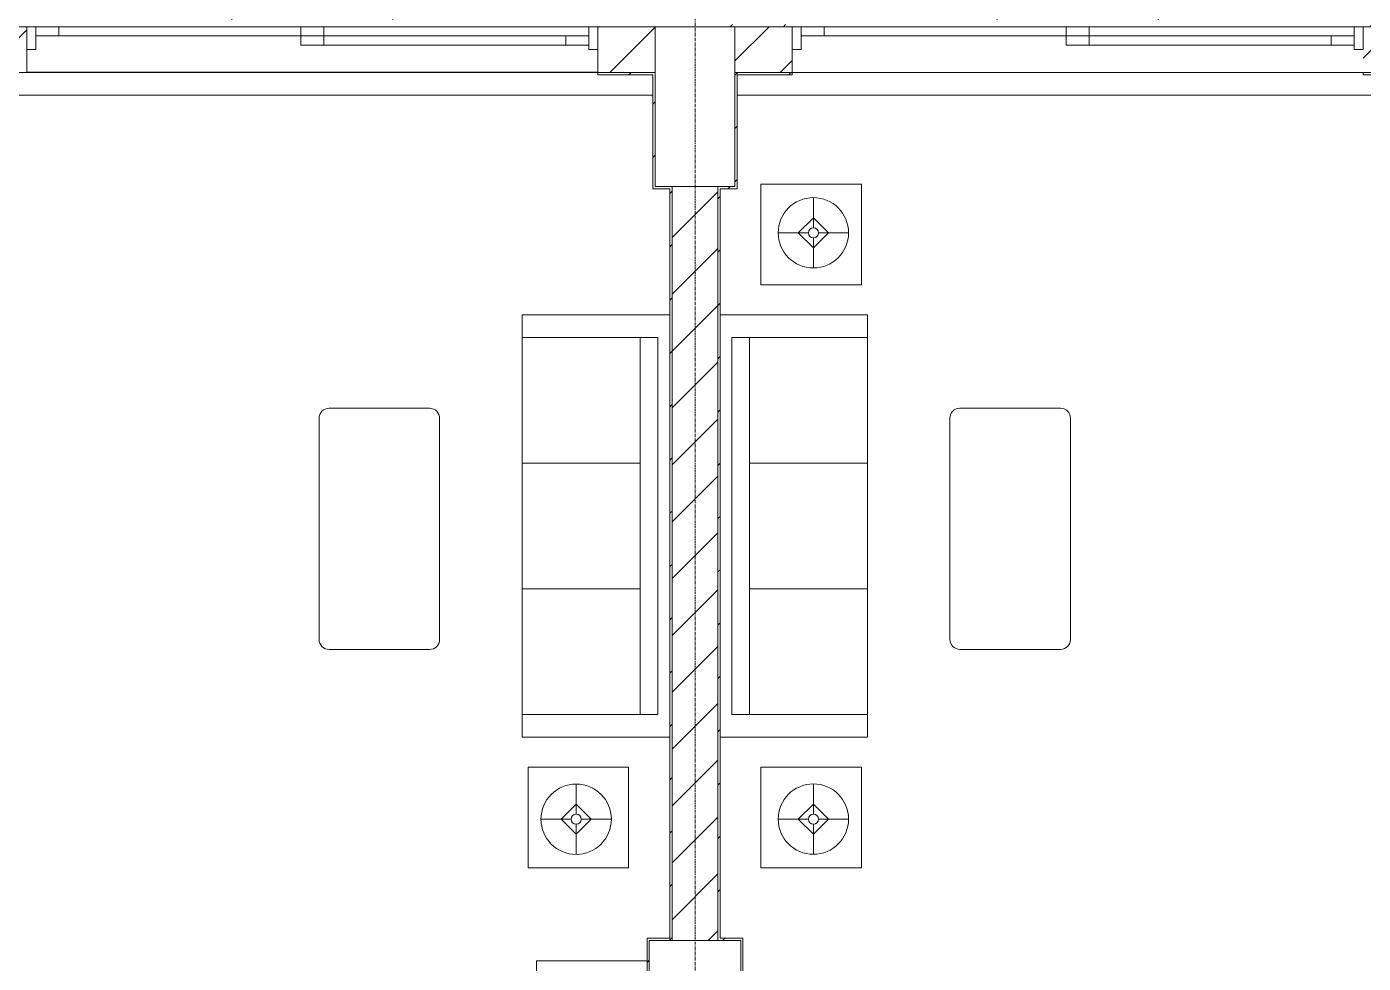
# Model space of a CAD drawing. Header units: millimetres. Extents: x 5357 to 201988, y -16345 to 109895.
# Drawn here: x 88828 to 94678, y 40437 to 44537 of the extents above; entities that cross this region are included whole.
import ezdxf

# ---------------------------------------------------------------- set-up
doc = ezdxf.new("R2010")
doc.units = ezdxf.units.MM
doc.linetypes.add('Dash', pattern=[6, 3, -3])
doc.linetypes.add('Grid Line', pattern=[22.225, 12.7, -3.175, 3.175, -3.175])
for name, color, linetype, lineweight in [('0-1', 7, 'Continuous', 5), ('A-CLNG', 13, 'Continuous', 9), ('A-DOOR', 31, 'Continuous', 9), ('A-DOOR-FRAM', 31, 'Continuous', 9), ('A-DOOR-HDLN', 31, 'Dash', 9), ('A-FLOR-1', 10, 'Continuous', 9), ('A-FLOR-2', 53, 'Continuous', 9), ('A-WALL', 113, 'Continuous', 9), ('A-WALL-4', 113, 'Continuous', 18), ('A-WALL-PATT-2', 53, 'Continuous', 9), ('A-WALL-PATT-3', 111, 'Continuous', 9), ('I-FURN', 30, 'Continuous', 9), ('I-FURN-1', 53, 'Continuous', 9), ('I-WALL-1', 9, 'Continuous', 18), ('S-COLS-2', 9, 'Continuous', 18), ('S-GRID-1', 1, 'Grid Line', 9)]:
    doc.layers.add(name, color=color, linetype=linetype, lineweight=lineweight)
pattern_1 = [(45, (0, 0), (-116.67262, 116.67262), [])]
pattern_2 = [(45, (0, 0), (-124.4508, 124.4508), [])]

# ---------------------------------------------------------------- blocks, each defined once
blk = doc.blocks.new('NCV_TKTC_KET CAU_rvt-1-TKCS_MB SÂN ĐƯỜNG NỘI BỘ')
at = {"layer": 'A-FLOR-1'}
for p, q in [((88652.6, 44536.9), (88827.6, 44536.9)), ((88827.6, 44536.9), (90127.6, 44536.9)), ((90127.6, 44536.9), (91287.6, 44536.9)), ((91287.6, 44536.9), (91327.6, 44536.9)), ((91327.6, 44536.9), (91652.6, 44536.9)), ((91652.6, 44536.9), (91852.6, 44536.9)), ((92177.6, 44536.9), (93477.6, 44536.9)), ((93477.6, 44536.9), (94637.6, 44536.9)), ((94637.6, 44536.9), (94677.6, 44536.9))]:
    blk.add_line(p, q, dxfattribs=at)
at = {"layer": 'S-COLS-2'}
for p, q in [((91927.6, 44536.9), (91577.6, 44536.9)), ((91577.6, 44536.9), (91577.6, 43836.9)), ((91927.6, 43836.9), (91927.6, 44536.9)), ((91577.6, 43836.9), (91927.6, 43836.9)), ((91952.6, 40536.9), (91552.6, 40536.9)), ((91552.6, 40536.9), (91552.6, 39236.9)), ((91952.6, 39236.9), (91952.6, 40536.9))]:
    blk.add_line(p, q, dxfattribs=at)
blk = doc.blocks.new('LOBBY_SOFA_1 - LOBBY_SOFA_1-V238-TKCS_MB SÂN ĐƯỜNG NỘI BỘ')
at = {"layer": 'I-FURN'}
for p, q in [((-2128.3, 1548.5), (-1160.3, 1548.5)), ((-2172.3, 1064.5), (-2172.3, 1504.5)), ((-1116.3, 1504.5), (-1116.3, 1064.5)), ((-1160.3, 1020.5), (-2128.3, 1020.5)), ((-2556, 660), (-708, 660)), ((-2556, 12.9), (-2556, 660)), ((-2457, 66), (-2457, 660)), ((-1907, 143), (-1907, 660)), ((-1357, 143), (-1357, 660)), ((-807, 660), (-807, 66)), ((-708, 660), (-708, 12.9)), ((-2688.2, 633.5), (-3128.2, 633.5)), ((-3128.2, 633.5), (-3128.2, 193.5)), ((-2688.2, 193.5), (-2688.2, 633.5)), ((-2915.4, 445), (-2915.4, 577)), ((-2981.4, 423), (-2915.4, 489)), ((-2915.4, 489), (-2849.4, 423)), ((-2937.4, 423), (-3069.4, 423)), ((-2915.4, 357), (-2981.4, 423)), ((-2849.4, 423), (-2915.4, 357)), ((-2893.4, 423), (-2761.4, 423)), ((-2915.4, 269), (-2915.4, 401)), ((-3128.2, 193.5), (-2688.2, 193.5)), ((-807, 143), (-2457, 143)), ((-807, 66), (-2457, 66))]:
    blk.add_line(p, q, dxfattribs=at)
for radius in [154, 22]:
    blk.add_circle((-2915.4, 423), radius, dxfattribs=at)
for centre, start, end in [((-2128.3, 1504.5), 90, 180), ((-1160.3, 1504.5), 0, 90), ((-2128.3, 1064.5), 180, 270), ((-1160.3, 1064.5), 270, 0)]:
    blk.add_arc(centre, 44, start, end, dxfattribs=at)
at = {"layer": 'I-FURN-1'}
for p, q in [((-2128.3, 1548.5), (-1160.3, 1548.5)), ((-2172.3, 1064.5), (-2172.3, 1504.5)), ((-1116.3, 1504.5), (-1116.3, 1064.5)), ((-1160.3, 1020.5), (-2128.3, 1020.5)), ((-2556, 660), (-708, 660)), ((-2556, 12.9), (-2556, 660)), ((-708, 660), (-708, 12.9)), ((-3128.2, 633.5), (-2688.2, 633.5)), ((-3128.2, 193.5), (-3128.2, 633.5)), ((-2688.2, 633.5), (-2688.2, 193.5)), ((-2688.2, 193.5), (-3128.2, 193.5))]:
    blk.add_line(p, q, dxfattribs=at)
for centre, start, end in [((-2128.3, 1504.5), 90, 180), ((-1160.3, 1504.5), 0, 90), ((-2128.3, 1064.5), 180, 270), ((-1160.3, 1064.5), 270, 0)]:
    blk.add_arc(centre, 44, start, end, dxfattribs=at)
blk = doc.blocks.new('HE BEP A1 - HE BEP A 2-V240-TKCS_MB SÂN ĐƯỜNG NỘI BỘ')
at = {"layer": 'I-FURN'}
for p, q in [((0, 484.4), (0, 0)), ((662.4, 0), (662.4, 484.4)), ((662.4, 0), (662.4, 484.4)), ((844.9, 120.7), (844.9, 476.9)), ((1220.4, 494.4), (1706.9, 494.4)), ((1724.4, 476.9), (1724.4, 120.7)), ((2364, 483.2), (2364, 111.2)), ((3175.6, 513.2), (2394, 513.2)), ((3205.6, 483.2), (3205.6, 111.2)), ((1298.3, 440.1), (924.9, 440.1)), ((1644.4, 423.2), (1459, 423.2)), ((1602.7, 313.4), (1523.8, 418.4)), ((1541.1, 452.3), (1528.6, 445.1)), ((1566.6, 443.1), (1618.1, 322.3)), ((2474.5, 410.3), (2470.1, 405.9)), ((2503.6, 381.1), (2474.5, 410.3)), ((2692.1, 413), (2663, 383.9)), ((2696.5, 408.6), (2692.1, 413)), ((2873.2, 408.6), (2877.5, 413)), ((2877.5, 413), (2906.7, 383.9)), ((3066, 381.1), (3095.1, 410.3)), ((3095.1, 410.3), (3099.5, 405.9)), ((871.5, 386.8), (871.5, 182.3)), ((871.5, 380.9), (1351.6, 380.9)), ((871.5, 352.9), (1351.6, 352.9)), ((876.4, 408.9), (1346.8, 408.9)), ((1351.6, 182.3), (1351.6, 386.8)), ((1405.6, 369.9), (1405.6, 183.2)), ((1697.8, 183.2), (1697.8, 369.9)), ((2470.1, 405.9), (2499.2, 376.7)), ((2499.2, 376.7), (2503.6, 381.1)), ((2663, 383.9), (2667.3, 379.5)), ((2667.3, 379.5), (2696.5, 408.6)), ((2902.3, 379.5), (2873.2, 408.6)), ((2906.7, 383.9), (2902.3, 379.5)), ((3070.4, 376.7), (3066, 381.1)), ((3099.5, 405.9), (3070.4, 376.7)), ((871.5, 324.9), (1351.6, 324.9)), ((871.5, 296.9), (1351.6, 296.9)), ((1618.1, 322.3), (1602.7, 313.4)), ((871.5, 268.9), (1351.6, 268.9)), ((871.5, 240.9), (1351.6, 240.9)), ((871.5, 212.9), (1351.6, 212.9)), ((871.5, 184.9), (1351.6, 184.9)), ((2467.4, 188.3), (2496.5, 217.4)), ((2471.8, 183.9), (2467.4, 188.3)), ((2500.9, 213), (2471.8, 183.9)), ((2496.5, 217.4), (2500.9, 213)), ((2660.2, 215.8), (2664.6, 220.2)), ((2689.3, 186.7), (2660.2, 215.8)), ((2664.6, 220.2), (2693.7, 191.1)), ((2693.7, 191.1), (2689.3, 186.7)), ((2905, 220.2), (2875.9, 191.1)), ((2875.9, 191.1), (2880.3, 186.7)), ((2880.3, 186.7), (2909.4, 215.8)), ((2909.4, 215.8), (2905, 220.2)), ((3073.1, 217.4), (3068.7, 213)), ((3068.7, 213), (3097.9, 183.9)), ((3102.3, 188.3), (3073.1, 217.4)), ((3097.9, 183.9), (3102.3, 188.3)), ((877.9, 156.9), (1345.2, 156.9)), ((924.9, 128.9), (1298.3, 128.9)), ((1459, 129.9), (1644.4, 129.9)), ((2451.6, 122.3), (2451.6, 118.3)), ((2484.1, 122.3), (2451.6, 122.3)), ((2451.6, 118.3), (2484.1, 118.3)), ((2484.1, 118.3), (2484.1, 122.3)), ((3085.5, 118.3), (3085.5, 122.3)), ((3085.5, 122.3), (3118, 122.3)), ((3118, 118.3), (3085.5, 118.3)), ((3118, 122.3), (3118, 118.3)), ((1706.9, 103.2), (862.4, 103.2)), ((3175.6, 81.2), (2394, 81.2)), ((0, 0), (662.4, 0)), ((3700, 0), (662.4, 0))]:
    blk.add_line(p, q, dxfattribs=at)
for centre, radius in [((1485.9, 449.9), 17.8), ((1592.6, 449.9), 17.8), ((2581.9, 298.5), 142.6), ((2581.9, 298.5), 131.3), ((2987.7, 298.5), 142.6), ((2987.7, 298.5), 131.3), ((2581.9, 298.5), 87.2), ((2987.7, 298.5), 87.2), ((1552.8, 316.6), 22.2), ((2581.9, 298.5), 43.6), ((2581.9, 298.5), 30.9), ((2987.7, 298.5), 43.6), ((2987.7, 298.5), 30.9)]:
    blk.add_circle(centre, radius, dxfattribs=at)
for centre, radius, start, end in [((862.4, 476.9), 17.5, 152.72588, 180), ((1706.9, 476.9), 17.5, 0, 90), ((2394, 483.2), 30, 90, 180), ((3175.6, 483.2), 30, 360, 90), ((924.9, 386.8), 53.3, 90, 180), ((1298.3, 386.8), 53.3, 360, 90), ((1459, 369.9), 53.3, 90, 180), ((1537.5, 429.7), 17.8, 119.9521, 219.46175), ((1549.9, 436.9), 17.8, 20.53791, 119.9521), ((1644.4, 369.9), 53.3, 360, 90), ((924.9, 182.3), 53.3, 180, 270), ((1298.3, 182.3), 53.3, 270, 360), ((1459, 183.2), 53.3, 180, 270), ((1644.4, 183.2), 53.3, 270, 360), ((862.4, 120.7), 17.5, 180, 270), ((1706.9, 120.7), 17.5, 270, 360), ((2485.1, 120.7), 33.5, 163.94189, 180), ((2485.1, 120.7), 33.5, 180, 196.05811), ((2476.6, 123.1), 24.7, 145.20397, 163.94189), ((2467.8, 120.3), 11.6, 9.9102, 170.0898), ((2467.8, 120.3), 11.6, 189.71775, 350.28225), ((2471.3, 126.9), 18.1, 120.79762, 145.20397), ((2467.9, 132.6), 11.5, 90, 120.79762), ((2467.9, 132.6), 11.5, 59.20238, 90), ((2464.5, 126.9), 18.1, 34.79603, 59.20238), ((2459.1, 123.1), 24.7, 16.05811, 34.79603), ((2450.6, 120.7), 33.5, 0, 16.05811), ((2450.6, 120.7), 33.5, 343.94189, 0), ((3119, 120.7), 33.5, 163.94189, 180), ((3119, 120.7), 33.5, 180, 196.05811), ((3110.5, 123.1), 24.7, 145.20397, 163.94189), ((3105.2, 126.9), 18.1, 120.79762, 145.20397), ((3101.8, 120.3), 11.6, 9.9102, 170.0898), ((3101.8, 120.3), 11.6, 189.71775, 350.28225), ((3101.8, 132.6), 11.5, 90, 120.79762), ((3101.8, 132.6), 11.5, 59.20238, 90), ((3098.4, 126.9), 18.1, 34.79603, 59.20238), ((3093, 123.1), 24.7, 16.05811, 34.79603), ((3084.5, 120.7), 33.5, 0, 16.05811), ((3084.5, 120.7), 33.5, 343.94189, 0), ((2394, 111.2), 30, 180, 270), ((2476.6, 118.2), 24.7, 196.05811, 214.79603), ((2471.3, 114.5), 18.1, 214.79603, 239.20238), ((2467.9, 108.8), 11.5, 239.20238, 270), ((2467.9, 108.8), 11.5, 270, 300.79762), ((2464.5, 114.5), 18.1, 300.79762, 325.20397), ((2459.1, 118.2), 24.7, 325.20397, 343.94189), ((3110.5, 118.2), 24.7, 196.05811, 214.79603), ((3105.2, 114.5), 18.1, 214.79603, 239.20238), ((3101.8, 108.8), 11.5, 239.20238, 270), ((3101.8, 108.8), 11.5, 270, 300.79762), ((3098.4, 114.5), 18.1, 300.79762, 325.20397), ((3093, 118.2), 24.7, 325.20397, 343.94189), ((3175.6, 111.2), 30, 270, 0)]:
    blk.add_arc(centre, radius, start, end, dxfattribs=at)
at = {"layer": 'I-FURN-1'}
for p, q in [((0, 484.4), (0, 0)), ((0, 0), (3700, 0))]:
    blk.add_line(p, q, dxfattribs=at)
blk = doc.blocks.new('LOBBY_SOFA_1 - LOBBY_SOFA_1-V28-TKCS_MB SÂN ĐƯỜNG NỘI BỘ')
at = {"layer": 'I-FURN'}
for p, q in [((-2556, -14.9), (-2556, -660)), ((-708, -660), (-708, -14.9)), ((-2457, -66), (-2457, -660)), ((-807, -66), (-2457, -66)), ((-807, -660), (-807, -66)), ((-807, -143), (-2457, -143)), ((-1907, -143), (-1907, -660)), ((-1357, -143), (-1357, -660)), ((-3128.2, -193.5), (-2688.2, -193.5)), ((-3128.2, -633.5), (-3128.2, -193.5)), ((-2688.2, -193.5), (-2688.2, -633.5)), ((-575.9, -193.5), (-575.9, -633.5)), ((-135.9, -193.5), (-575.9, -193.5)), ((-135.9, -633.5), (-135.9, -193.5)), ((-2915.4, -269), (-2915.4, -401)), ((-348.6, -269), (-348.6, -401)), ((-2915.4, -357), (-2981.4, -423)), ((-2849.4, -423), (-2915.4, -357)), ((-414.6, -423), (-348.6, -357)), ((-348.6, -357), (-282.6, -423)), ((-2937.4, -423), (-3069.4, -423)), ((-2981.4, -423), (-2915.4, -489)), ((-2915.4, -489), (-2849.4, -423)), ((-2915.4, -445), (-2915.4, -577)), ((-2893.4, -423), (-2761.4, -423)), ((-370.6, -423), (-502.6, -423)), ((-348.6, -489), (-414.6, -423)), ((-282.6, -423), (-348.6, -489)), ((-348.6, -445), (-348.6, -577)), ((-326.6, -423), (-194.6, -423)), ((-2688.2, -633.5), (-3128.2, -633.5)), ((-575.9, -633.5), (-135.9, -633.5)), ((-2556, -660), (-708, -660)), ((-1160.3, -1020.5), (-2128.3, -1020.5)), ((-2172.3, -1064.5), (-2172.3, -1504.5)), ((-1116.3, -1504.5), (-1116.3, -1064.5)), ((-2128.3, -1548.5), (-1160.3, -1548.5))]:
    blk.add_line(p, q, dxfattribs=at)
for centre, radius in [((-2915.4, -423), 154), ((-348.6, -423), 154), ((-2915.4, -423), 22), ((-348.6, -423), 22)]:
    blk.add_circle(centre, radius, dxfattribs=at)
for centre, start, end in [((-2128.3, -1064.5), 90, 180), ((-1160.3, -1064.5), 0, 90), ((-2128.3, -1504.5), 180, 270), ((-1160.3, -1504.5), 270, 0)]:
    blk.add_arc(centre, 44, start, end, dxfattribs=at)
at = {"layer": 'I-FURN-1'}
for p, q in [((-2556, -14.9), (-2556, -660)), ((-708, -660), (-708, -14.9)), ((-2688.2, -193.5), (-3128.2, -193.5)), ((-3128.2, -193.5), (-3128.2, -633.5)), ((-2688.2, -633.5), (-2688.2, -193.5)), ((-135.9, -193.5), (-575.9, -193.5)), ((-575.9, -193.5), (-575.9, -633.5)), ((-135.9, -633.5), (-135.9, -193.5)), ((-3128.2, -633.5), (-2688.2, -633.5)), ((-575.9, -633.5), (-135.9, -633.5)), ((-2556, -660), (-708, -660)), ((-1160.3, -1020.5), (-2128.3, -1020.5)), ((-2172.3, -1064.5), (-2172.3, -1504.5)), ((-1116.3, -1504.5), (-1116.3, -1064.5)), ((-2128.3, -1548.5), (-1160.3, -1548.5))]:
    blk.add_line(p, q, dxfattribs=at)
for centre, start, end in [((-2128.3, -1064.5), 90, 180), ((-1160.3, -1064.5), 0, 90), ((-2128.3, -1504.5), 180, 270), ((-1160.3, -1504.5), 270, 0)]:
    blk.add_arc(centre, 44, start, end, dxfattribs=at)
blk = doc.blocks.new('NCV_TKTC_TANG 1_rvt-1-TKCS_MB SÂN ĐƯỜNG NỘI BỘ')
at = {"layer": 'A-WALL-PATT-2'}
h = blk.add_hatch(dxfattribs=at)
h.set_pattern_fill('FP_2', color=256, style=0, pattern_type=2)
h.set_pattern_definition(pattern_1)
h.paths.add_polyline_path([(94677.6, 44536.9), (94842.6, 44537.4), (94842.6, 44546.9), (94677.6, 44546.9), (94677.6, 44537.4)])
h.paths.add_polyline_path([(92177.6, 44536.9), (92177.6, 44546.9), (91852.6, 44546.9), (91852.6, 44536.9), (91927.6, 44536.9)])
h = blk.add_hatch(dxfattribs=at)
h.set_pattern_fill('FP_2', color=256, style=0, pattern_type=2)
h.set_pattern_definition(pattern_1)
h.paths.add_polyline_path([(88735.6, 44326.9), (88827.6, 44326.9), (88827.6, 44336.9), (88687.6, 44335.2), (88687.6, 44326.9)])
h.paths.add_polyline_path([(91567.6, 44326.9), (91577.6, 44326.9), (91577.6, 44336.9), (91327.6, 44336.9), (91327.6, 44326.9)])
h = blk.add_hatch(dxfattribs=at)
h.set_pattern_fill('FP_2', color=256, style=0, pattern_type=2)
h.set_pattern_definition(pattern_1)
h.paths.add_polyline_path([(91577.5, 43826.9), (91577.6, 43826.9), (91577.6, 44326.9), (91567.6, 44326.9), (91567.6, 43826.9)])
h = blk.add_hatch(dxfattribs=at)
h.set_pattern_fill('FP_2', color=256, style=0, pattern_type=2)
h.set_pattern_definition(pattern_1)
h.paths.add_polyline_path([(94794.1, 44326.9), (94842.6, 44326.9), (94842.6, 44336.9), (94677.6, 44336.9), (94677.6, 44326.9)])
h.paths.add_polyline_path([(91927.6, 44326.9), (92177.6, 44326.9), (92177.6, 44336.9), (91927.6, 44336.9)])
h = blk.add_hatch(dxfattribs=at)
h.set_pattern_fill('FP_2', color=256, style=0, pattern_type=2)
h.set_pattern_definition(pattern_1)
h.paths.add_polyline_path([(91927.6, 43826.9), (91937.6, 43828), (91937.6, 44326.9), (91927.6, 44326.9), (91927.6, 43826.9)])
h = blk.add_hatch(dxfattribs=at)
h.set_pattern_fill('FP_2', color=256, style=0, pattern_type=2)
h.set_pattern_definition(pattern_1)
h.paths.add_polyline_path([(91652.6, 40536.9), (91652.6, 43826.9), (91642.6, 43826.9), (91642.6, 40536.9)])
h = blk.add_hatch(dxfattribs=at)
h.set_pattern_fill('FP_2', color=256, style=0, pattern_type=2)
h.set_pattern_definition(pattern_1)
h.paths.add_polyline_path([(91927.4, 43826.9), (91927.6, 43826.9), (91927.6, 43836.9), (91852.6, 43836.9), (91852.6, 43826.9), (91927.3, 43826.9)])
h = blk.add_hatch(dxfattribs=at)
h.set_pattern_fill('FP_2', color=256, style=0, pattern_type=2)
h.set_pattern_definition(pattern_1)
h.paths.add_polyline_path([(91852.6, 40536.9), (91862.6, 40536.9), (91862.6, 43826.9), (91852.6, 43826.9), (91852.6, 40857.9)])
h = blk.add_hatch(dxfattribs=at)
h.set_pattern_fill('FP_2', color=256, style=0, pattern_type=2)
h.set_pattern_definition(pattern_1)
h.paths.add_polyline_path([(91642.6, 40536.9), (91642.6, 40546.9), (91542.6, 40546.9), (91542.6, 40536.9), (91577.6, 40536.9)])
h = blk.add_hatch(dxfattribs=at)
h.set_pattern_fill('FP_2', color=256, style=0, pattern_type=2)
h.set_pattern_definition(pattern_1)
h.paths.add_polyline_path([(91862.6, 40536.9), (91962.6, 40539.3), (91962.6, 40546.9), (91862.6, 40546.9)])
h = blk.add_hatch(dxfattribs=at)
h.set_pattern_fill('FP_2', color=256, style=0, pattern_type=2)
h.set_pattern_definition(pattern_1)
h.paths.add_polyline_path([(91542.6, 39227.4), (91552.6, 39227.4), (91552.6, 40536.9), (91542.6, 40536.6), (91542.6, 39228.2)])
h = blk.add_hatch(dxfattribs=at)
h.set_pattern_fill('FP_2', color=256, style=0, pattern_type=2)
h.set_pattern_definition(pattern_1)
h.paths.add_polyline_path([(91962.6, 39226.9), (91962.6, 40536.9), (91952.6, 40536.9), (91952.6, 39226.9), (91960.9, 39226.9)])
at = {"layer": 'A-FLOR-1'}
for p, q in [((88827.6, 44336.9), (91327.6, 44336.9)), ((92177.6, 44336.9), (94677.6, 44336.9)), ((94677.6, 44336.9), (92177.6, 44336.9))]:
    blk.add_line(p, q, dxfattribs=at)
at = {"layer": 'A-FLOR-2'}
for p, q in [((94637.6, 44536.9), (93477.6, 44536.9)), ((88827.6, 44437.1), (88827.6, 44337.4)), ((88827.6, 44337.4), (91327.6, 44337.4)), ((91327.6, 44336.9), (88827.6, 44336.9)), ((94677.6, 44336.9), (92177.6, 44336.9)), ((92177.6, 44336.9), (94677.6, 44336.9))]:
    blk.add_line(p, q, dxfattribs=at)
at = {"layer": 'I-WALL-1'}
for p, q in [((91852.6, 44536.9), (92177.6, 44536.9)), ((94677.6, 44536.9), (94842.6, 44536.9)), ((91577.6, 44336.9), (91327.6, 44336.9)), ((91327.6, 44336.9), (91327.6, 44326.9)), ((91327.6, 44326.9), (91567.6, 44326.9)), ((91567.6, 44326.9), (91567.6, 43826.9)), ((91577.6, 44326.9), (91577.6, 44336.9)), ((91577.6, 43836.9), (91577.6, 44326.9)), ((92177.6, 44336.9), (91927.6, 44336.9)), ((91927.6, 44336.9), (91927.6, 44326.9)), ((91927.6, 44326.9), (91927.6, 43836.9)), ((91937.6, 44326.9), (92177.6, 44326.9)), ((91937.6, 43826.9), (91937.6, 44326.9)), ((92177.6, 44326.9), (92177.6, 44336.9)), ((94842.6, 44336.9), (94677.6, 44336.9)), ((94677.6, 44336.9), (94677.6, 44326.9)), ((94677.6, 44326.9), (94842.6, 44326.9)), ((91567.6, 43826.9), (91577.6, 43826.9)), ((91652.6, 43836.9), (91577.6, 43836.9)), ((91577.6, 43826.9), (91642.6, 43826.9)), ((91642.6, 43826.9), (91642.6, 40546.9)), ((91652.6, 43826.9), (91652.6, 43836.9)), ((91652.6, 40536.9), (91652.6, 43826.9)), ((91927.6, 43836.9), (91852.6, 43836.9)), ((91852.6, 43836.9), (91852.6, 43826.9)), ((91852.6, 43826.9), (91852.6, 40536.9)), ((91862.6, 43826.9), (91927.6, 43826.9)), ((91862.6, 40546.9), (91862.6, 43826.9)), ((91927.6, 43826.9), (91937.6, 43826.9)), ((91642.6, 40546.9), (91542.6, 40546.9)), ((91542.6, 40546.9), (91542.6, 40536.9)), ((91962.6, 40546.9), (91862.6, 40546.9)), ((91962.6, 40536.9), (91962.6, 40546.9)), ((91542.6, 40536.9), (91542.6, 39227.4)), ((91552.6, 40536.9), (91642.6, 40536.9)), ((91552.6, 39237.4), (91552.6, 40536.9)), ((91642.6, 40536.9), (91652.6, 40536.9)), ((91852.6, 40536.9), (91862.6, 40536.9)), ((91862.6, 40536.9), (91952.6, 40536.9)), ((91952.6, 40536.9), (91952.6, 39236.9)), ((91962.6, 39226.9), (91962.6, 40536.9))]:
    blk.add_line(p, q, dxfattribs=at)
at = {"layer": 'I-FURN-1'}
for name, p, rotation in [('LOBBY_SOFA_1 - LOBBY_SOFA_1-V28-TKCS_MB SÂN ĐƯỜNG NỘI BỘ', (91847.7, 43983.4), 90.00000000000031), ('LOBBY_SOFA_1 - LOBBY_SOFA_1-V238-TKCS_MB SÂN ĐƯỜNG NỘI BỘ', (91655.4, 43983), 90.0000000000005), ('HE BEP A1 - HE BEP A 2-V240-TKCS_MB SÂN ĐƯỜNG NỘI BỘ', (91058.2, 40447.8), 269.9999999999999)]:
    blk.add_blockref(name, p, dxfattribs=dict(at, rotation=rotation))
blk = doc.blocks.new('DEG_02-DEG_03 - DEG_02-2500x2400mm-CỬA ĐI 02 CÁNH TRƯỢT-V13-TKCS_MB SÂN ĐƯỜNG NỘI BỘ')
at = {"layer": 'A-DOOR'}
for p, q in [((-1110, 100), (-1210, 100)), ((-1210, 100), (-1210, 60)), ((-1210, 60), (-1110, 60)), ((-1110, 60), (-1110, 100)), ((-1110, 100), (-50, 100)), ((-50, 60), (-1110, 60)), ((50, 100), (-50, 100)), ((-50, 100), (-50, 60)), ((50, 60), (-50, 60)), ((-50, 60), (-50, 20)), ((-50, 60), (50, 60)), ((50, 60), (50, 100)), ((50, 20), (50, 60)), ((50, 60), (1110, 60)), ((1210, 60), (1110, 60)), ((1110, 60), (1110, 20)), ((1210, 20), (1210, 60)), ((-50, 20), (50, 20)), ((1110, 20), (50, 20)), ((1110, 20), (1210, 20))]:
    blk.add_line(p, q, dxfattribs=at)
at = {"layer": 'A-DOOR-FRAM'}
for p, q in [((-1210, 100), (-1250, 100)), ((-1250, 100), (-1250, 0)), ((-1210, 0), (-1210, 100)), ((1250, 100), (1210, 100)), ((1210, 100), (1210, 0)), ((1250, 0), (1250, 100)), ((-1250, 0), (-1210, 0)), ((1210, 0), (1250, 0))]:
    blk.add_line(p, q, dxfattribs=at)
at = {"layer": 'A-DOOR-HDLN'}
for p, q in [((-500.4, 151.1), (-320.4, 151.1)), ((-320.4, 151.1), (-355, 171.1)), ((-320.4, 151.1), (-355, 131.1)), ((320.4, 151.1), (355, 171.1)), ((320.4, 151.1), (355, 131.1)), ((500.4, 151.1), (320.4, 151.1))]:
    blk.add_line(p, q, dxfattribs=at)

msp = doc.modelspace()

# ---------------------------------------------------------------- hatches: boundary and pattern name
at = {"layer": 'A-WALL-PATT-3'}
h = msp.add_hatch(dxfattribs=at)
h.set_pattern_fill('FP_1', color=256, style=0, pattern_type=2)
h.set_pattern_definition(pattern_2)
h.paths.add_polyline_path([(88677.6, 44336.9), (88827.6, 44336.9), (88827.6, 44536.9), (88652.6, 44536.9), (88652.6, 44336.9)])
h.paths.add_polyline_path([(91327.6, 44336.9), (91577.6, 44336.9), (91577.6, 44536.9), (91327.6, 44536.9), (91327.6, 44337.4)])
h = msp.add_hatch(dxfattribs=at)
h.set_pattern_fill('FP_1', color=256, style=0, pattern_type=2)
h.set_pattern_definition(pattern_2)
h.paths.add_polyline_path([(91927.6, 44336.9), (92177.6, 44336.9), (92177.6, 44536.9), (91927.6, 44536.9), (91927.6, 44436.9)])
h.paths.add_polyline_path([(94852.6, 44336.9), (94852.6, 44536.9), (94677.6, 44536.9), (94677.6, 44336.9)])
h = msp.add_hatch(dxfattribs=at)
h.set_pattern_fill('FP_1', color=256, style=0, pattern_type=2)
h.set_pattern_definition(pattern_2)
h.paths.add_polyline_path([(91852.6, 40536.9), (91852.6, 43837), (91652.6, 43836.9), (91652.6, 40536.9)])

# ---------------------------------------------------------------- linework, layer by layer
at = {"layer": 'A-CLNG'}
for p, q in [((91567.6, 44236.9), (88687.3, 44236.9)), ((94842.9, 44236.9), (91937.6, 44236.9))]:
    msp.add_line(p, q, dxfattribs=at)
at = {"layer": 'A-WALL'}
for p, q in [((90127.6, 44536.9), (91287.6, 44536.9)), ((93477.6, 44536.9), (94637.6, 44536.9)), ((91327.6, 44336.9), (88827.6, 44336.9)), ((94677.6, 44336.9), (92177.6, 44336.9))]:
    msp.add_line(p, q, dxfattribs=at)
at = {"layer": 'A-WALL-4'}
for p, q in [((88827.6, 44536.9), (88652.6, 44536.9)), ((91577.6, 44536.9), (91327.6, 44536.9)), ((91577.6, 44336.9), (91577.6, 44536.9)), ((92177.6, 44536.9), (91927.6, 44536.9)), ((91927.6, 44536.9), (91927.6, 44336.9)), ((88827.6, 44336.9), (88827.6, 44436.9)), ((91327.6, 44436.9), (91327.6, 44336.9)), ((92177.6, 44336.9), (92177.6, 44436.9)), ((88652.6, 44336.9), (88827.6, 44336.9)), ((91327.6, 44336.9), (91577.6, 44336.9)), ((91927.6, 44336.9), (92177.6, 44336.9)), ((91652.6, 43837), (91652.6, 40536.9)), ((91852.6, 43837), (91652.6, 43837)), ((91852.6, 40536.9), (91852.6, 43837)), ((91652.6, 40536.9), (91852.6, 40536.9))]:
    msp.add_line(p, q, dxfattribs=at)
at = {"layer": 'S-GRID-1'}
for p, q in [((91752.6, 20960.6), (91752.6, 80482.7)), ((131551.8, 44536.9), (29351.8, 44536.9))]:
    msp.add_line(p, q, dxfattribs=at)

# ---------------------------------------------------------------- block references
at = {"layer": '0-1'}
for name in ['NCV_TKTC_KET CAU_rvt-1-TKCS_MB SÂN ĐƯỜNG NỘI BỘ', 'NCV_TKTC_TANG 1_rvt-1-TKCS_MB SÂN ĐƯỜNG NỘI BỘ']:
    msp.add_blockref(name, (0, 0), dxfattribs=at)
at = {"layer": 'A-DOOR'}
for p in [(90077.6, 44436.9), (93427.6, 44436.9)]:
    msp.add_blockref('DEG_02-DEG_03 - DEG_02-2500x2400mm-CỬA ĐI 02 CÁNH TRƯỢT-V13-TKCS_MB SÂN ĐƯỜNG NỘI BỘ', p, dxfattribs=at)

doc.saveas('drawing.dxf')
